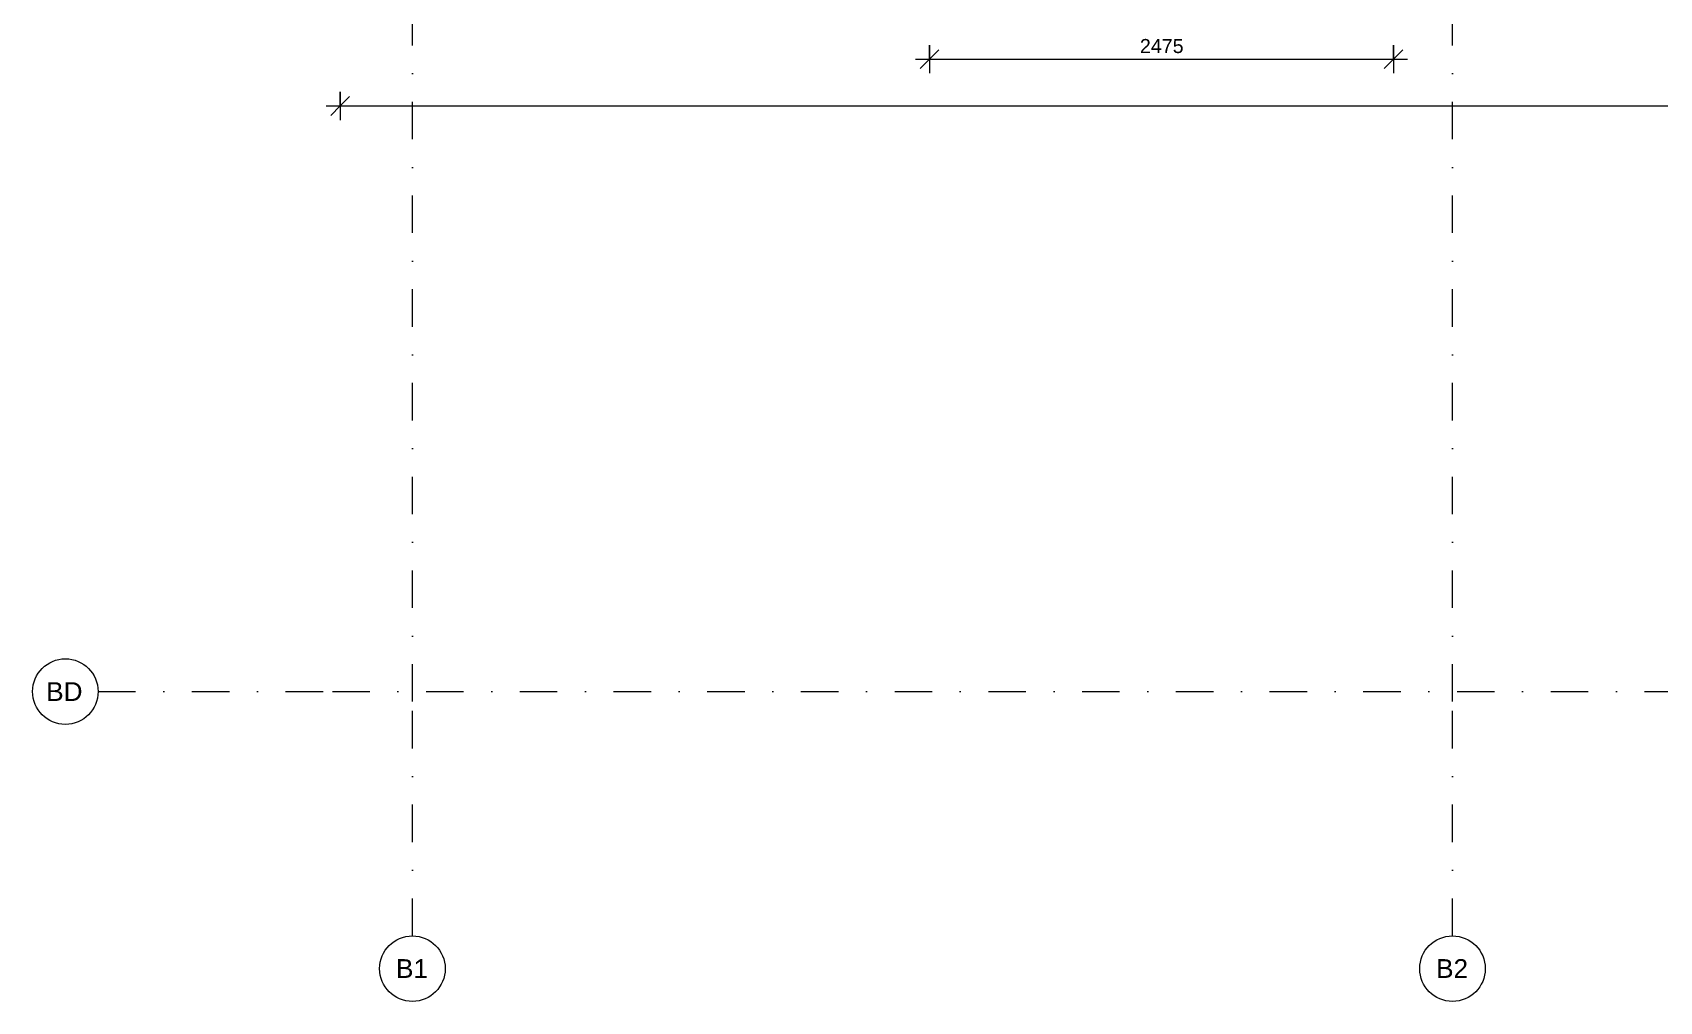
# Model space of a CAD drawing. Header units: millimetres. Extents: x -8668 to 43537, y -2985 to 58543.
# Drawn here: x -8506 to 175, y 36814 to 41984 of the extents above; entities that cross this region are included whole.
import ezdxf

# ---------------------------------------------------------------- set-up
doc = ezdxf.new("R2010")
doc.units = ezdxf.units.MM
doc.linetypes.add('HA_DashDot_10mm-S3mm', pattern=[500, 200, -150, 0, -150])
for name, color, linetype, lineweight in [('A-____-____-DIMS', 9, 'Continuous', 5), ('A-____-____-DIMS-50', 9, 'Continuous', 5), ('S-GRID-____-IDEN', 9, 'Continuous', 9), ('S-GRID-____-OTLN', 9, 'Continuous', 5)]:
    doc.layers.add(name, color=color, linetype=linetype, lineweight=lineweight)
doc.styles.add('Arial', font='arial.ttf', dxfattribs={"height": 100})
doc.styles.add('Arial_1', font='arial.ttf', dxfattribs={"height": 75})
doc.dimstyles.new('Inner_Dimensions_1', dxfattribs={"dimscale": 304.8, "dimtxt": 76.519455, "dimasz": 0.328084, "dimexe": 0.246063, "dimexo": 0.0625, "dimgap": 0.032808, "dimtad": 1, "dimdec": 0, "dimzin": 0, "dimdsep": 46, "dimtxsty": 'Arial_1', "dimblk1": 'OBLIQUE', "dimblk2": 'OBLIQUE', "dimsah": 1, "dimcen": 0.09, "dimdle": 0.246063, "dimazin": 0, "dimtfac": 1, "dimtdec": 4, "dimtix": 1, "dimtmove": 0, "dimatfit": 3, "dimfxl": 0.246063, "dimfxlon": 1, "dimtvp": 1, "dimtolj": 1, "dimtzin": 0, "dimlwd": 9, "dimlwe": 9, "dimarcsym": 2})

# ---------------------------------------------------------------- blocks, each defined once
blk = doc.blocks.new('Grid - Radius 3_5mm-353793-DPS_2NP - B')
at = {"layer": 'S-GRID-____-IDEN'}
blk.add_circle((0, 0), 3.5, dxfattribs=at)
blk = doc.blocks.new('DIMBLOCK100-DPS_2NP - B')
at = {"layer": 'A-____-____-DIMS-50', "lineweight": 9}
for p, q in [((-6939.3, 41592.5), (21280.7, 41592.5)), ((-6864.3, 41592.5), (-6914.3, 41542.5)), ((-6864.3, 41667.5), (-6864.3, 41517.5)), ((-6864.3, 41592.5), (-6864.3, 41667.5)), ((-6864.3, 41592.5), (-6814.3, 41642.5)), ((21205.7, 41592.5), (21155.7, 41542.5)), ((21205.7, 41667.5), (21205.7, 41517.5)), ((21205.7, 41592.5), (21205.7, 41667.5)), ((21205.7, 41592.5), (21255.7, 41642.5))]:
    blk.add_line(p, q, dxfattribs=at)
at = {"layer": 'A-____-____-DIMS-50', "color": 0, "lineweight": 9, "insert": (7026.5, 41699.8), "char_height": 75, "width": 346.103, "attachment_point": 1, "line_spacing_factor": 0.941778, "style": 'Arial_1'}
blk.add_mtext('28070', dxfattribs=at)
blk = doc.blocks.new('_Oblique')
at = {"color": 0, "linetype": 'ByBlock', "lineweight": -2}
blk.add_line((-0.5, -0.5), (0.5, 0.5), dxfattribs=at)
blk = doc.blocks.new('DIMBLOCK332-DPS_2NP - B')
at = {"layer": 'A-____-____-DIMS-50', "lineweight": 9}
for p, q in [((-3719.3, 41917.5), (-3719.3, 41767.5)), ((-3719.3, 41842.5), (-3719.3, 41917.5)), ((-3719.3, 41842.5), (-3669.3, 41892.5)), ((-1244.3, 41917.5), (-1244.3, 41767.5)), ((-1244.3, 41842.5), (-1244.3, 41917.5)), ((-1244.3, 41842.5), (-1194.3, 41892.5)), ((-3794.3, 41842.5), (-1169.3, 41842.5)), ((-3719.3, 41842.5), (-3769.3, 41792.5)), ((-1244.3, 41842.5), (-1294.3, 41792.5))]:
    blk.add_line(p, q, dxfattribs=at)
at = {"layer": 'A-____-____-DIMS-50', "color": 0, "lineweight": 9, "insert": (-2597.2, 41949.8), "char_height": 75, "width": 276.883, "attachment_point": 1, "line_spacing_factor": 0.941778, "style": 'Arial_1'}
blk.add_mtext('2475', dxfattribs=at)

msp = doc.modelspace()

# ---------------------------------------------------------------- linework, layer by layer
at = {"layer": 'S-GRID-____-OTLN', "linetype": 'HA_DashDot_10mm-S3mm', "lineweight": 9}
for p, q in [((-6479.3, 38414.3), (-6479.3, 56942.9)), ((-929.3, 38414.3), (-929.3, 56942.9)), ((-8156.2, 38467.7), (-6906.2, 38467.7)), ((-6906.2, 38467.7), (21594.8, 38467.7)), ((-6479.3, 37164.3), (-6479.3, 38414.3)), ((-929.3, 37164.3), (-929.3, 38414.3))]:
    msp.add_line(p, q, dxfattribs=at)

# ---------------------------------------------------------------- block references
at = {"layer": 'S-GRID-____-IDEN', "xscale": 49.99999999999998, "yscale": 49.99999999999998, "zscale": 49.99999999999998, "rotation": 269.9999999999996}
msp.add_blockref('Grid - Radius 3_5mm-353793-DPS_2NP - B', (-8331.2, 38467.7), dxfattribs=at)
at = {"layer": 'S-GRID-____-IDEN', "xscale": 49.99999999999998, "yscale": 49.99999999999998, "zscale": 49.99999999999998}
for p in [(-6479.3, 36989.3), (-929.3, 36989.3)]:
    msp.add_blockref('Grid - Radius 3_5mm-353793-DPS_2NP - B', p, dxfattribs=at)

# ---------------------------------------------------------------- texts
at = {"layer": 'S-GRID-____-IDEN', "lineweight": 5, "char_height": 100, "attachment_point": 1, "style": 'Arial'}
for s, insert, width in [('BD', (-8433.5, 38517.8), 240.506), ('B1', (-6566.7, 37040), 212.447), ('B2', (-1016.7, 37040), 212.447)]:
    msp.add_mtext(s, dxfattribs=dict(at, insert=insert, width=width))

# ---------------------------------------------------------------- dimensions: what is measured, and where the dimension line sits
at = {"layer": 'A-____-____-DIMS', "lineweight": 9}
for base, p1, p2, override, picture, middle in [((-1244.3, 41842.5), (-3719.3, 41917.5), (-1244.3, 41917.5), {"dimpost": '<>', "dimfxl": 2475}, 'DIMBLOCK332-DPS_2NP - B', (-2481.8, 41890.7)), ((21205.7, 41592.5), (-6864.3, 41667.5), (21205.7, 41667.5), {"dimpost": '<>', "dimfxl": 28070}, 'DIMBLOCK100-DPS_2NP - B', (7170.7, 41640.7))]:
    dim = msp.add_linear_dim(base=base, p1=p1, p2=p2, dimstyle='Inner_Dimensions_1', override=override, dxfattribs=at)
    dim.commit()
    dim.dimension.update_dxf_attribs({"geometry": picture, "text_midpoint": middle})

doc.saveas('drawing.dxf')
